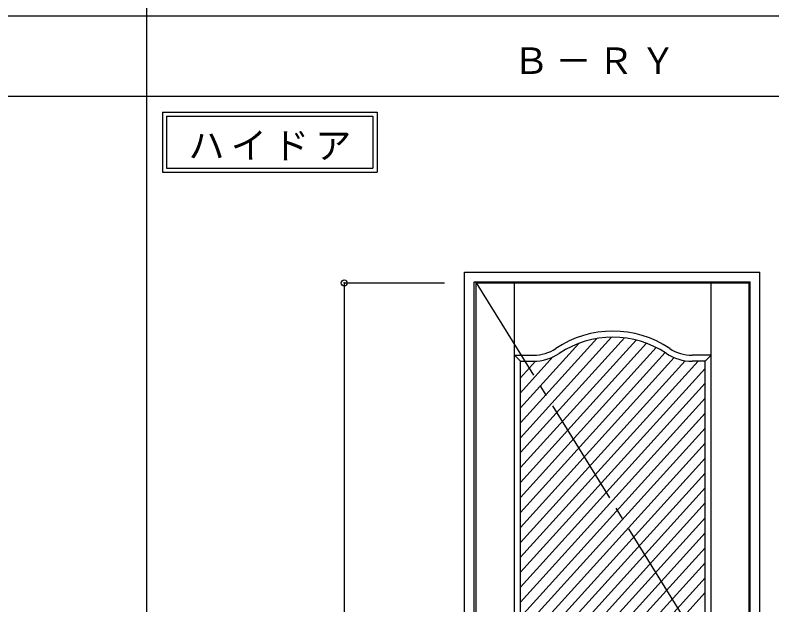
# Model space of a CAD drawing. Units: millimetres, scale not verified. Extents: x -6000 to 5700, y -4307 to 4175.
# Drawn here: x 878 to 2763, y -1283 to 186 of the extents above; entities that cross this region are included whole.
import ezdxf

# ---------------------------------------------------------------- set-up
doc = ezdxf.new("R2010")
doc.units = ezdxf.units.MM
doc.header["$LTSCALE"] = 30
doc.header["$PDMODE"] = 32
doc.header["$PDSIZE"] = 15
doc.linetypes.add('CHAIN2', pattern=[12, 9, -1, 1, -1])
for name, color, linetype in [('0-2_扉', 7, 'Continuous'), ('0-4_枠', 3, 'Continuous'), ('0-7', 7, 'CHAIN2'), ('0-A_文字', 7, 'Continuous'), ('0-B_寸法', 7, 'Continuous'), ('0-C_ハッチ', 4, 'Continuous'), ('F-1_枠', 6, 'Continuous')]:
    doc.layers.add(name, color=color, linetype=linetype)
doc.styles.add('ＭＳ ゴシック', font='')
doc.styles.get('ＭＳ ゴシック').set_extended_font_data('MS Gothic')

msp = doc.modelspace()

# ---------------------------------------------------------------- linework, layer by layer
at = {"layer": '0-2_扉'}
for p, q in [((2026.4, -481.25), (2706.4, -481.25)), ((2026.4, -2676.25), (2026.4, -481.25)), ((2121.4, -1714.27), (2121.4, -481.25)), ((2611.4, -2676.25), (2611.4, -481.25)), ((2706.4, -2676.25), (2706.4, -481.25)), ((2136.4, -676.25), (2121.4, -661.25)), ((2121.4, -661.25), (2168.92, -661.25)), ((2136.4, -676.25), (2168.92, -676.25)), ((2136.4, -1707.73), (2136.4, -676.25)), ((2611.4, -661.25), (2563.79, -661.25)), ((2596.4, -676.25), (2563.9, -676.25)), ((2596.4, -676.25), (2611.4, -661.25)), ((2596.4, -1861.25), (2596.4, -676.25)), ((2136.59, -799.25), (2136.4, -799.25))]:
    msp.add_line(p, q, dxfattribs=at)
for centre, radius, start, end in [((2366.4, -856.25), 255, 56.20007, 123.79993), ((2366.4, -856.25), 240, 56.20007, 123.79993), ((2168.92, -561.25), 100, 270, 303.79993), ((2168.92, -561.25), 115, 270, 303.79993), ((2563.88, -561.25), 115, 236.20007, 270.00771), ((2563.88, -561.25), 100, 236.20007, 270.00771)]:
    msp.add_arc(centre, radius, start, end, dxfattribs=at)
at = {"layer": '0-4_枠'}
for p, q in [((1997.4, -454.25), (2732.4, -454.25)), ((1997.4, -2701.25), (1997.4, -454.25)), ((2732.4, -2701.25), (2732.4, -454.25)), ((2021.4, -478.25), (2708.4, -478.25)), ((2021.4, -2701.25), (2021.4, -478.25)), ((2708.4, -2701.25), (2708.4, -478.25))]:
    msp.add_line(p, q, dxfattribs=at)
at = {"layer": '0-7'}
msp.add_line((2026.4, -481.25), (2706.4, -1578.75), dxfattribs=at)
at = {"layer": '0-A_文字'}
for p, q in [((1244.8, -55.5), (1244.8, -205.5)), ((1254.8, -65.5), (1769.13, -65.5)), ((1769.13, -65.5), (1769.13, -195.5)), ((1244.8, -205.5), (1779.13, -205.5))]:
    msp.add_line(p, q, dxfattribs=at)
for points in [[(1244.8, -55.5), (1779.13, -55.5), (1779.13, -205.5)], [(1254.8, -65.5), (1254.8, -195.5), (1769.13, -195.5)]]:
    msp.add_lwpolyline(points, dxfattribs=at)
at = {"layer": '0-B_寸法', "color": 4}
for q in [(1947.4, -481.25), (1697.4, -2676.25)]:
    msp.add_line((1697.4, -481.25), q, dxfattribs=at)
at = {"layer": '0-B_寸法'}
msp.add_point((1697.4, -481.25), dxfattribs=at)
at = {"layer": '0-C_ハッチ'}
for p, q in [((2363.21, -616.27), (2136.4, -866.71)), ((2395.37, -618), (2136.4, -903.95)), ((2326.47, -619.59), (2136.4, -829.47)), ((2424.27, -623.33), (2136.4, -941.19)), ((2450.6, -631.51), (2136.4, -978.43)), ((2281.83, -631.64), (2136.4, -792.22)), ((2474.74, -642.09), (2136.4, -1015.68)), ((2496.92, -654.84), (2136.4, -1052.92)), ((2217.42, -665.52), (2136.4, -754.98)), ((2519.38, -667.29), (2136.4, -1090.16)), ((2546.23, -674.89), (2136.4, -1127.4)), ((2173.97, -676.25), (2136.4, -717.74)), ((2578.72, -676.25), (2136.4, -1164.65)), ((2596.4, -693.97), (2136.4, -1201.89)), ((2596.4, -731.21), (2136.4, -1239.13)), ((2596.4, -768.46), (2136.4, -1276.37)), ((2596.4, -805.7), (2136.4, -1313.62)), ((2596.4, -842.94), (2136.4, -1350.86)), ((2596.4, -880.18), (2136.4, -1388.1)), ((2596.4, -917.43), (2136.4, -1425.34)), ((2596.4, -954.67), (2136.4, -1462.58)), ((2596.4, -991.91), (2136.4, -1499.83)), ((2596.4, -1029.15), (2157.61, -1513.66)), ((2596.4, -1066.4), (2185.27, -1520.35)), ((2596.4, -1103.64), (2136.4, -1611.55)), ((2596.4, -1140.88), (2136.4, -1648.8)), ((2596.4, -1178.12), (2136.4, -1686.04)), ((2596.4, -1215.36), (2156.77, -1700.79)), ((2596.4, -1252.61), (2189.18, -1702.24))]:
    msp.add_line(p, q, dxfattribs=at)
at = {"layer": 'F-1_枠'}
for p, q in [((1204.8, 4175), (1204.8, -3790)), ((-6000, 184.5), (5690, 184.5)), ((-6000, -15.5), (5690, -15.5))]:
    msp.add_line(p, q, dxfattribs=at)

# ---------------------------------------------------------------- texts
at = {"layer": '0-A_文字', "char_height": 65.98, "attachment_point": 7, "style": 'ＭＳ ゴシック'}
for s, insert in [('\\T1.17;Ｂ－ＲＹ', (2118.1, 39.5)), ('\\T1.17;ハイドア', (1309.46, -175.5))]:
    msp.add_mtext(s, dxfattribs=dict(at, insert=insert))

doc.saveas('drawing.dxf')
